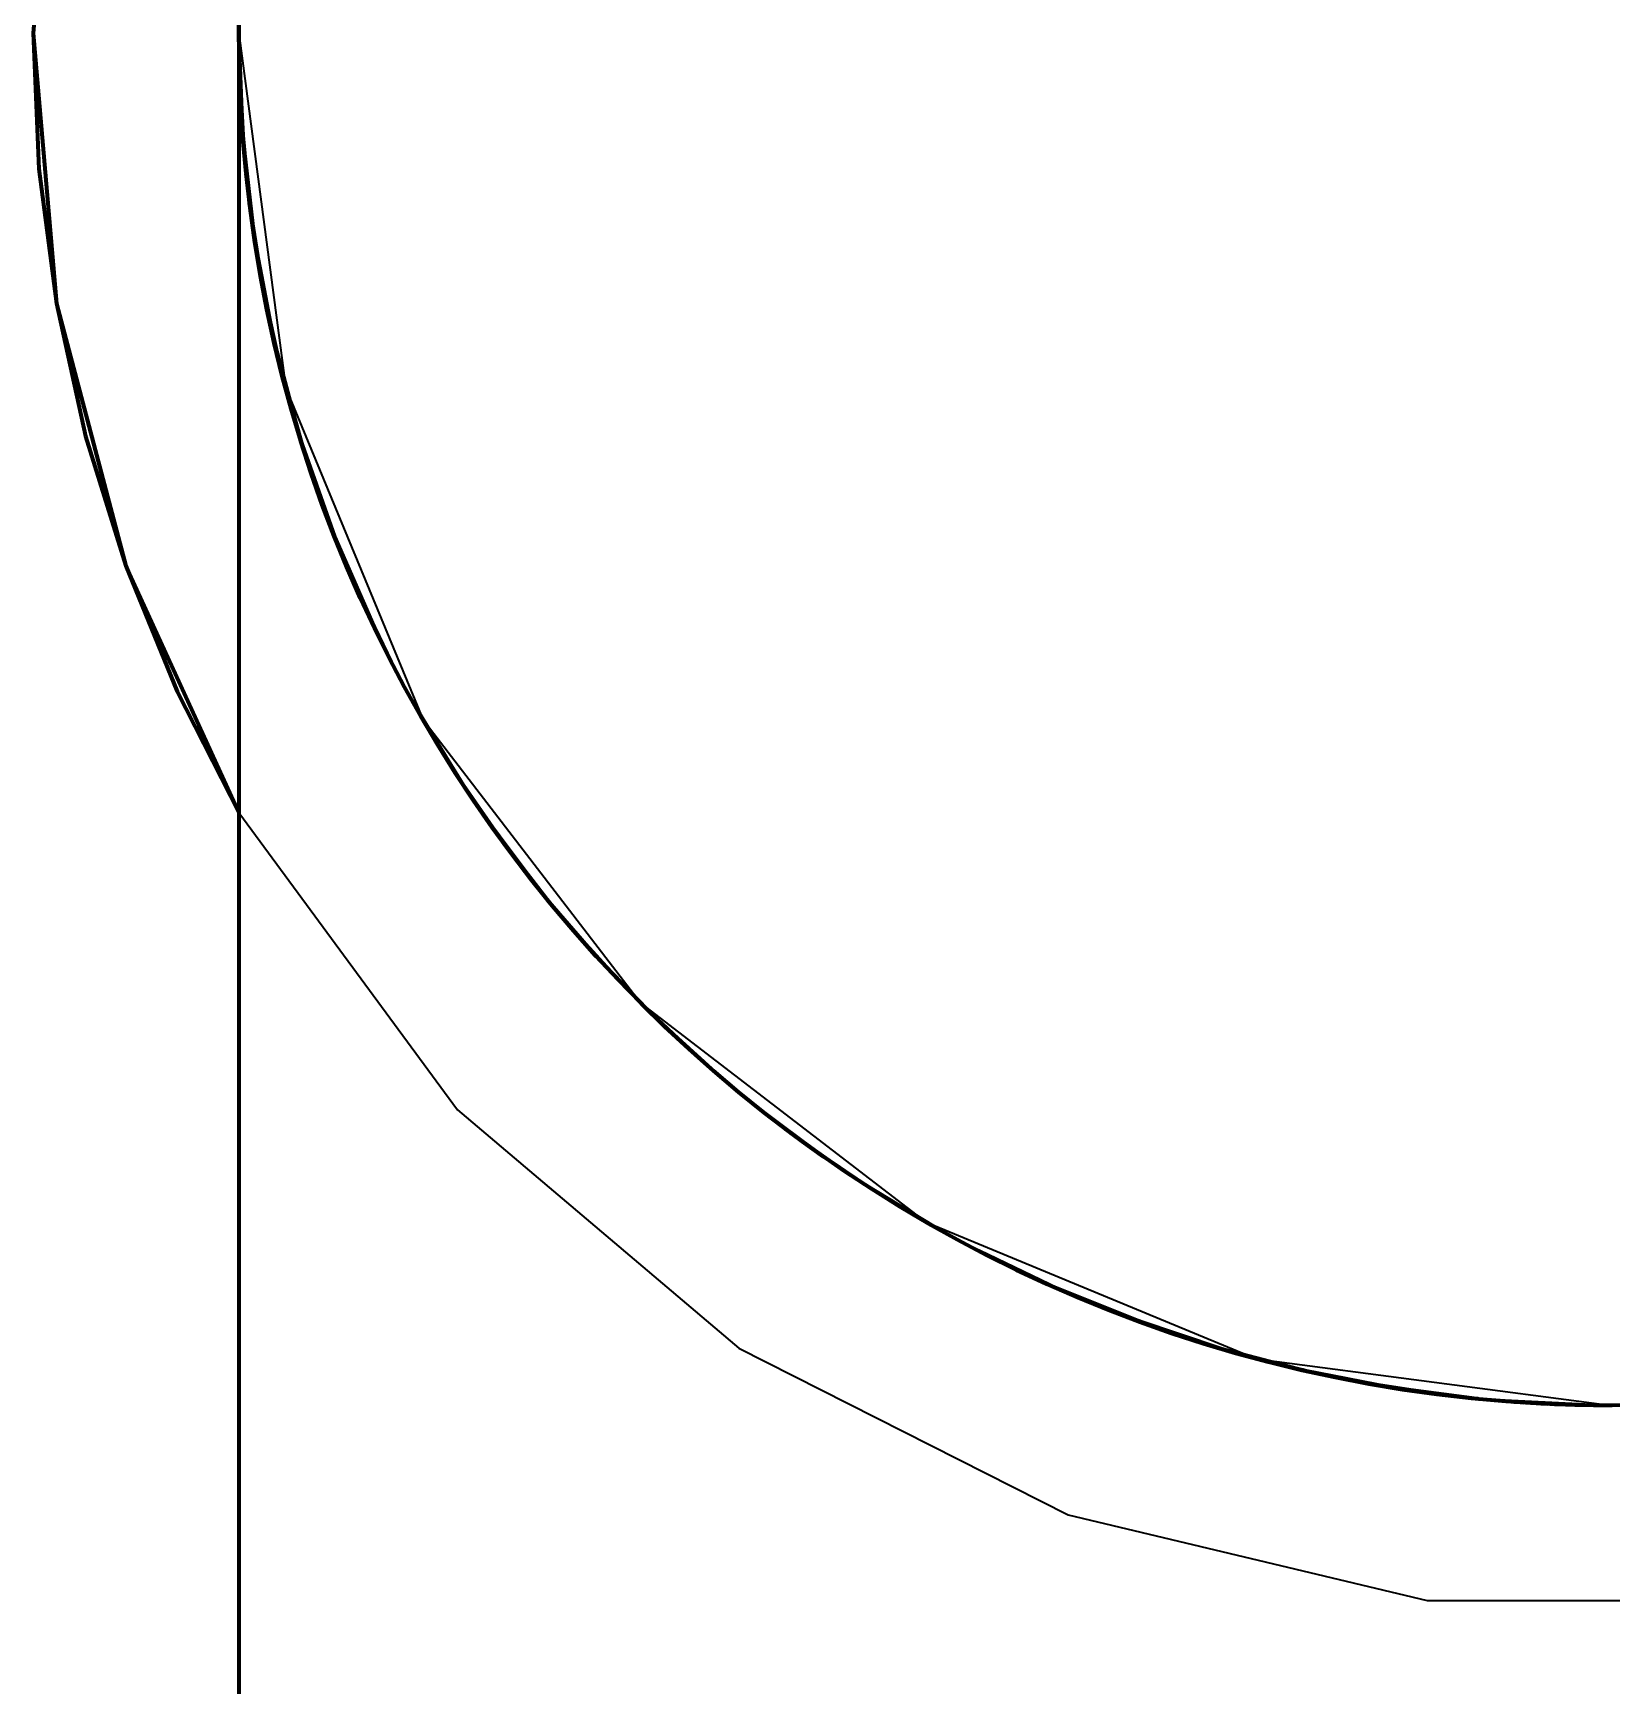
# Model space of a CAD drawing. Header units: millimetres. Extents: x 0 to 2382, y 0 to 420.
# Drawn here: x 132.47 to 132.7, y 119.7591 to 120 of the extents above; entities that cross this region are included whole.
import ezdxf

# ---------------------------------------------------------------- set-up
doc = ezdxf.new("R2010")
doc.units = ezdxf.units.MM
doc.linetypes.add('IRAM-E-TRAZOS', pattern=[5, 4, -1])
doc.layers.add('01-VISIBLE', color=7, linetype='CONTINUOUS', lineweight=70)
doc.layers.add('02-OCULTA', color=4, linetype='IRAM-E-TRAZOS', lineweight=35)

msp = doc.modelspace()

# ---------------------------------------------------------------- linework, layer by layer
at = {"layer": '01-VISIBLE'}
for points in [[(132.5, 120.48), (132.5, 120.42947), (132.5, 120.37895), (132.5, 120.32842), (132.5, 120.27789), (132.5, 120.22737), (132.5, 120.17684), (132.5, 120.12632), (132.5, 120.07579), (132.5, 120.02526), (132.5, 119.97474), (132.5, 119.92421), (132.5, 119.87368), (132.5, 119.82316), (132.5, 119.77263), (132.5, 119.72211), (132.5, 119.67158), (132.5, 119.62105), (132.5, 119.57053), (132.5, 119.52)], [(132.5, 120.11358), (132.4835, 120.07764), (132.4734, 120.0394), (132.47, 120), (132.4734, 119.9606), (132.4835, 119.92236), (132.5, 119.88642)], [(132.47, 120), (132.47085, 119.98023), (132.4734, 119.9606), (132.47763, 119.94126), (132.4835, 119.92236), (132.49098, 119.90404), (132.5, 119.88642)], [(132.52, 119.91282), (132.51396, 119.92658), (132.50897, 119.94076), (132.50506, 119.95528), (132.50226, 119.97004), (132.50056, 119.98498), (132.5, 120)], [(132.51374, 119.92716), (132.50957, 119.93886), (132.50614, 119.95081), (132.50346, 119.96294), (132.50154, 119.97521), (132.50039, 119.98758), (132.5, 120)], [(132.5, 120), (132.5, 119.94667), (132.5, 119.89333), (132.5, 119.84), (132.5, 119.78667), (132.5, 119.73333), (132.5, 119.68), (132.5, 119.62667), (132.5, 119.57333), (132.5, 119.52)], [(132.51385, 119.92687), (132.51385, 119.92687), (132.51385, 119.92687), (132.51385, 119.92687), (132.51385, 119.92687), (132.51385, 119.92687), (132.51385, 119.92687)], [(132.52206, 119.9087), (132.52206, 119.9087), (132.52206, 119.9087), (132.52206, 119.9087), (132.52206, 119.9087), (132.52206, 119.9087), (132.52206, 119.9087)], [(132.52218, 119.90847), (132.52218, 119.90847), (132.52218, 119.90847), (132.52218, 119.90847), (132.52218, 119.90847), (132.52218, 119.90847), (132.52218, 119.90847)], [(132.52229, 119.90823), (132.52229, 119.90823), (132.52229, 119.90823), (132.52229, 119.90823), (132.52229, 119.90823), (132.52229, 119.90823), (132.52229, 119.90823)], [(132.52709, 119.89949), (132.52708, 119.89951), (132.52707, 119.89952), (132.52706, 119.89954), (132.52705, 119.89956), (132.52704, 119.89957), (132.52703, 119.89959)], [(132.52712, 119.89943), (132.52712, 119.89943), (132.52712, 119.89943), (132.52712, 119.89943), (132.52712, 119.89943), (132.52712, 119.89943), (132.52712, 119.89943)], [(132.5671, 119.85055), (132.5594, 119.85777), (132.55209, 119.86538), (132.54519, 119.87337), (132.53873, 119.88172), (132.53271, 119.89039), (132.52716, 119.89937)], [(132.5448, 119.87385), (132.5448, 119.87385), (132.5448, 119.87385), (132.5448, 119.87385), (132.5448, 119.87385), (132.5448, 119.87385), (132.5448, 119.87385)], [(132.54491, 119.87372), (132.54491, 119.87372), (132.54491, 119.87372), (132.54491, 119.87372), (132.54491, 119.87372), (132.54491, 119.87372), (132.54491, 119.87372)], [(132.54501, 119.87359), (132.54501, 119.87359), (132.54501, 119.87359), (132.54501, 119.87359), (132.54501, 119.87359), (132.54501, 119.87359), (132.54501, 119.87359)], [(132.55904, 119.85812), (132.55904, 119.85812), (132.55904, 119.85812), (132.55904, 119.85812), (132.55904, 119.85812), (132.55904, 119.85812), (132.55904, 119.85812)], [(132.55913, 119.85803), (132.55913, 119.85803), (132.55913, 119.85803), (132.55913, 119.85803), (132.55913, 119.85803), (132.55913, 119.85803), (132.55913, 119.85803)], [(132.56712, 119.85052), (132.56712, 119.85052), (132.56712, 119.85052), (132.56712, 119.85052), (132.56712, 119.85052), (132.56712, 119.85052), (132.56712, 119.85052)], [(132.57577, 119.84326), (132.57577, 119.84326), (132.57577, 119.84326), (132.57577, 119.84326), (132.57577, 119.84326), (132.57577, 119.84326), (132.57577, 119.84326)], [(132.57594, 119.84313), (132.57594, 119.84313), (132.57594, 119.84313), (132.57594, 119.84313), (132.57594, 119.84313), (132.57594, 119.84313), (132.57594, 119.84313)], [(132.57611, 119.84299), (132.57611, 119.84299), (132.57611, 119.84299), (132.57611, 119.84299), (132.57611, 119.84299), (132.57611, 119.84299), (132.57611, 119.84299)], [(132.57628, 119.84286), (132.57628, 119.84286), (132.57628, 119.84286), (132.57628, 119.84286), (132.57628, 119.84286), (132.57628, 119.84286), (132.57628, 119.84286)], [(132.57645, 119.84272), (132.57645, 119.84272), (132.57645, 119.84272), (132.57645, 119.84272), (132.57645, 119.84272), (132.57645, 119.84272), (132.57645, 119.84272)], [(132.57663, 119.84259), (132.57663, 119.84259), (132.57663, 119.84259), (132.57663, 119.84259), (132.57662, 119.84259), (132.57662, 119.84259), (132.57662, 119.84259)], [(132.5768, 119.84245), (132.5768, 119.84245), (132.5768, 119.84245), (132.5768, 119.84245), (132.5768, 119.84245), (132.5768, 119.84245), (132.5768, 119.84245)], [(132.57697, 119.84232), (132.57697, 119.84232), (132.57697, 119.84232), (132.57697, 119.84232), (132.57697, 119.84232), (132.57697, 119.84232), (132.57697, 119.84232)], [(132.57714, 119.84219), (132.57714, 119.84219), (132.57714, 119.84219), (132.57714, 119.84219), (132.57714, 119.84219), (132.57714, 119.84219), (132.57714, 119.84219)], [(132.57731, 119.84205), (132.57731, 119.84205), (132.57731, 119.84205), (132.57731, 119.84205), (132.57731, 119.84205), (132.57731, 119.84205), (132.57731, 119.84205)], [(132.57748, 119.84192), (132.57748, 119.84192), (132.57748, 119.84192), (132.57748, 119.84192), (132.57748, 119.84192), (132.57748, 119.84192), (132.57748, 119.84192)], [(132.57761, 119.84182), (132.57761, 119.84182), (132.57761, 119.84182), (132.57761, 119.84182), (132.57761, 119.84182), (132.57761, 119.84182), (132.57761, 119.84182)], [(132.57774, 119.84172), (132.57774, 119.84172), (132.57774, 119.84172), (132.57774, 119.84172), (132.57774, 119.84172), (132.57774, 119.84172), (132.57774, 119.84172)], [(132.57787, 119.84162), (132.57787, 119.84162), (132.57787, 119.84162), (132.57787, 119.84162), (132.57787, 119.84162), (132.57787, 119.84162), (132.57787, 119.84162)], [(132.578, 119.84152), (132.578, 119.84152), (132.578, 119.84152), (132.578, 119.84152), (132.578, 119.84152), (132.578, 119.84152), (132.578, 119.84152)], [(132.57812, 119.84142), (132.57812, 119.84142), (132.57812, 119.84142), (132.57812, 119.84142), (132.57812, 119.84142), (132.57812, 119.84142), (132.57812, 119.84143)], [(132.57825, 119.84133), (132.57825, 119.84133), (132.57825, 119.84133), (132.57825, 119.84133), (132.57825, 119.84133), (132.57825, 119.84133), (132.57825, 119.84133)], [(132.57838, 119.84123), (132.57838, 119.84123), (132.57838, 119.84123), (132.57838, 119.84123), (132.57838, 119.84123), (132.57838, 119.84123), (132.57838, 119.84123)], [(132.57851, 119.84113), (132.57851, 119.84113), (132.57851, 119.84113), (132.57851, 119.84113), (132.57851, 119.84113), (132.57851, 119.84113), (132.57851, 119.84113)], [(132.57861, 119.84105), (132.57861, 119.84105), (132.57861, 119.84105), (132.57861, 119.84105), (132.57861, 119.84105), (132.57861, 119.84105), (132.57861, 119.84105)], [(132.57871, 119.84098), (132.57871, 119.84098), (132.57871, 119.84098), (132.57871, 119.84098), (132.57871, 119.84098), (132.57871, 119.84098), (132.57871, 119.84098)], [(132.57881, 119.8409), (132.57881, 119.8409), (132.57881, 119.8409), (132.57881, 119.8409), (132.57881, 119.8409), (132.57881, 119.8409), (132.57881, 119.8409)], [(132.57891, 119.84082), (132.57891, 119.84082), (132.57891, 119.84082), (132.57891, 119.84082), (132.57891, 119.84082), (132.57891, 119.84082), (132.57891, 119.84082)], [(132.57901, 119.84075), (132.57901, 119.84075), (132.57901, 119.84075), (132.57901, 119.84075), (132.57901, 119.84075), (132.57901, 119.84075), (132.57901, 119.84075)], [(132.57911, 119.84067), (132.57911, 119.84067), (132.57911, 119.84067), (132.57911, 119.84067), (132.57911, 119.84067), (132.57911, 119.84067), (132.57911, 119.84067)], [(132.58045, 119.83966), (132.58024, 119.83982), (132.58004, 119.83997), (132.57983, 119.84013), (132.57962, 119.84028), (132.57942, 119.84044), (132.57921, 119.84059)], [(132.58992, 119.83302), (132.58833, 119.83408), (132.58675, 119.83516), (132.58518, 119.83625), (132.58362, 119.83735), (132.58207, 119.83847), (132.58053, 119.8396)], [(132.59804, 119.82794), (132.59804, 119.82794), (132.59804, 119.82794), (132.59804, 119.82794), (132.59803, 119.82794), (132.59803, 119.82794), (132.59803, 119.82794)], [(132.59823, 119.82783), (132.59823, 119.82783), (132.59823, 119.82783), (132.59823, 119.82783), (132.59823, 119.82783), (132.59823, 119.82783), (132.59823, 119.82783)], [(132.5987, 119.82755), (132.59865, 119.82758), (132.59861, 119.82761), (132.59856, 119.82764), (132.59851, 119.82766), (132.59847, 119.82769), (132.59842, 119.82772)], [(132.5988, 119.82749), (132.59879, 119.8275), (132.59877, 119.82751), (132.59875, 119.82752), (132.59874, 119.82753), (132.59872, 119.82754), (132.5987, 119.82755)], [(132.599, 119.82738), (132.599, 119.82738), (132.599, 119.82738), (132.599, 119.82738), (132.599, 119.82738), (132.599, 119.82738), (132.599, 119.82738)], [(132.59919, 119.82727), (132.59919, 119.82727), (132.59919, 119.82727), (132.59919, 119.82727), (132.59919, 119.82727), (132.59919, 119.82727), (132.59919, 119.82727)], [(132.59938, 119.82715), (132.59938, 119.82715), (132.59938, 119.82715), (132.59938, 119.82715), (132.59938, 119.82715), (132.59938, 119.82715), (132.59938, 119.82715)], [(132.59957, 119.82704), (132.59957, 119.82704), (132.59957, 119.82704), (132.59957, 119.82704), (132.59957, 119.82704), (132.59957, 119.82704), (132.59957, 119.82704)], [(132.59977, 119.82693), (132.59977, 119.82693), (132.59977, 119.82693), (132.59977, 119.82693), (132.59977, 119.82693), (132.59977, 119.82693), (132.59977, 119.82693)], [(132.59996, 119.82682), (132.59996, 119.82682), (132.59996, 119.82682), (132.59996, 119.82682), (132.59996, 119.82682), (132.59996, 119.82682), (132.59996, 119.82682)], [(132.60015, 119.82671), (132.60015, 119.82671), (132.60015, 119.82671), (132.60015, 119.82671), (132.60015, 119.82671), (132.60015, 119.82671), (132.60015, 119.82671)], [(132.60065, 119.82642), (132.6006, 119.82645), (132.60055, 119.82648), (132.6005, 119.82651), (132.60045, 119.82654), (132.6004, 119.82657), (132.60035, 119.82659)], [(132.60074, 119.82637), (132.60072, 119.82638), (132.60071, 119.82639), (132.6007, 119.82639), (132.60068, 119.8264), (132.60067, 119.82641), (132.60065, 119.82642)], [(132.60093, 119.82626), (132.60093, 119.82626), (132.60093, 119.82626), (132.60093, 119.82626), (132.60093, 119.82626), (132.60093, 119.82626), (132.60093, 119.82626)], [(132.6013, 119.82605), (132.60127, 119.82607), (132.60124, 119.82608), (132.60121, 119.8261), (132.60118, 119.82612), (132.60116, 119.82613), (132.60113, 119.82615)], [(132.6803, 119.80097), (132.66774, 119.80262), (132.65531, 119.80506), (132.64306, 119.80828), (132.63104, 119.81227), (132.61929, 119.81701), (132.60787, 119.82248)], [(132.61133, 119.82073), (132.6113, 119.82074), (132.61128, 119.82076), (132.61125, 119.82077), (132.61123, 119.82078), (132.6112, 119.82079), (132.61117, 119.82081)], [(132.61139, 119.8207), (132.61138, 119.8207), (132.61138, 119.82071), (132.61137, 119.82071), (132.61136, 119.82072), (132.61135, 119.82072), (132.61135, 119.82072)], [(132.62244, 119.81565), (132.62196, 119.81585), (132.62148, 119.81606), (132.621, 119.81626), (132.62052, 119.81647), (132.62005, 119.81668), (132.61957, 119.81689)], [(132.63331, 119.81145), (132.63331, 119.81145), (132.63331, 119.81145), (132.63331, 119.81145), (132.63331, 119.81145), (132.63331, 119.81145), (132.63331, 119.81145)], [(132.63339, 119.81142), (132.63339, 119.81142), (132.63339, 119.81142), (132.63339, 119.81142), (132.63339, 119.81142), (132.63339, 119.81142), (132.63339, 119.81142)], [(132.63522, 119.81078), (132.63492, 119.81089), (132.63462, 119.81099), (132.63431, 119.81109), (132.63401, 119.8112), (132.63371, 119.81131), (132.63341, 119.81141)], [(132.65005, 119.80634), (132.65005, 119.80634), (132.65005, 119.80634), (132.65005, 119.80634), (132.65005, 119.80634), (132.65005, 119.80634), (132.65005, 119.80634)], [(132.65344, 119.80549), (132.65289, 119.80563), (132.65234, 119.80576), (132.65179, 119.8059), (132.65124, 119.80604), (132.65069, 119.80617), (132.65014, 119.80632)], [(132.65347, 119.80549), (132.65347, 119.80549), (132.65346, 119.80549), (132.65346, 119.80549), (132.65345, 119.80549), (132.65345, 119.80549), (132.65344, 119.80549)], [(132.65529, 119.80506), (132.65499, 119.80513), (132.65469, 119.8052), (132.65439, 119.80527), (132.65409, 119.80534), (132.65379, 119.80541), (132.65349, 119.80548)], [(132.6639, 119.80328), (132.66389, 119.80329), (132.66388, 119.80329), (132.66387, 119.80329), (132.66386, 119.80329), (132.66385, 119.80329), (132.66384, 119.8033)], [(132.66393, 119.80328), (132.66393, 119.80328), (132.66393, 119.80328), (132.66393, 119.80328), (132.66393, 119.80328), (132.66393, 119.80328), (132.66393, 119.80328)], [(132.66402, 119.80326), (132.66402, 119.80326), (132.66402, 119.80326), (132.66402, 119.80326), (132.66402, 119.80326), (132.66402, 119.80326), (132.66402, 119.80326)], [(132.68054, 119.80095), (132.68051, 119.80095), (132.68048, 119.80095), (132.68045, 119.80096), (132.68042, 119.80096), (132.68039, 119.80096), (132.68037, 119.80097)], [(132.68439, 119.80061), (132.68376, 119.80066), (132.68313, 119.80071), (132.6825, 119.80077), (132.68187, 119.80082), (132.68124, 119.80088), (132.68061, 119.80094)], [(132.68716, 119.80041), (132.68671, 119.80044), (132.68625, 119.80047), (132.68579, 119.80051), (132.68534, 119.80054), (132.68488, 119.80057), (132.68443, 119.80061)], [(132.68984, 119.80026), (132.68944, 119.80028), (132.68904, 119.8003), (132.68864, 119.80032), (132.68824, 119.80035), (132.68784, 119.80037), (132.68744, 119.80039)], [(132.68789, 119.80037), (132.68789, 119.80037), (132.68788, 119.80037), (132.68788, 119.80037), (132.68787, 119.80037), (132.68786, 119.80037), (132.68786, 119.80037)], [(132.68793, 119.80036), (132.68793, 119.80036), (132.68792, 119.80037), (132.68792, 119.80037), (132.68791, 119.80037), (132.6879, 119.80037), (132.6879, 119.80037)], [(132.68807, 119.80036), (132.68807, 119.80036), (132.68807, 119.80036), (132.68807, 119.80036), (132.68807, 119.80036), (132.68807, 119.80036), (132.68807, 119.80036)], [(132.6882, 119.80035), (132.6882, 119.80035), (132.6882, 119.80035), (132.6882, 119.80035), (132.6882, 119.80035), (132.6882, 119.80035), (132.6882, 119.80035)], [(132.68833, 119.80034), (132.68833, 119.80034), (132.68833, 119.80034), (132.68833, 119.80034), (132.68833, 119.80034), (132.68833, 119.80034), (132.68833, 119.80034)], [(132.68847, 119.80033), (132.68847, 119.80033), (132.68847, 119.80033), (132.68847, 119.80033), (132.68847, 119.80033), (132.68847, 119.80033), (132.68847, 119.80033)], [(132.6886, 119.80033), (132.6886, 119.80033), (132.6886, 119.80033), (132.6886, 119.80033), (132.6886, 119.80033), (132.6886, 119.80033), (132.6886, 119.80033)], [(132.69073, 119.80021), (132.6904, 119.80023), (132.69006, 119.80025), (132.68973, 119.80026), (132.6894, 119.80028), (132.68907, 119.8003), (132.68873, 119.80032)], [(132.68988, 119.80026), (132.68988, 119.80026), (132.68988, 119.80026), (132.68987, 119.80026), (132.68987, 119.80026), (132.68986, 119.80026), (132.68986, 119.80026)], [(132.69003, 119.80025), (132.69003, 119.80025), (132.69003, 119.80025), (132.69003, 119.80025), (132.69003, 119.80025), (132.69003, 119.80025), (132.69003, 119.80025)], [(132.69031, 119.80024), (132.69029, 119.80024), (132.69027, 119.80024), (132.69026, 119.80024), (132.69024, 119.80024), (132.69022, 119.80024), (132.69021, 119.80024)], [(132.69043, 119.80023), (132.69042, 119.80023), (132.69041, 119.80023), (132.6904, 119.80023), (132.6904, 119.80023), (132.69039, 119.80023), (132.69038, 119.80023)], [(132.69056, 119.80022), (132.69055, 119.80022), (132.69055, 119.80022), (132.69055, 119.80022), (132.69055, 119.80022), (132.69055, 119.80022), (132.69055, 119.80022)], [(132.69873, 119.8), (132.6974, 119.80002), (132.69606, 119.80004), (132.69473, 119.80007), (132.69339, 119.80011), (132.69206, 119.80016), (132.69073, 119.80022)], [(132.69074, 119.80021), (132.69074, 119.80021), (132.69074, 119.80021), (132.69074, 119.80021), (132.69074, 119.80021), (132.69074, 119.80021), (132.69074, 119.80021)], [(132.69088, 119.80021), (132.69088, 119.80021), (132.69088, 119.80021), (132.69088, 119.80021), (132.69088, 119.80021), (132.69088, 119.80021), (132.69088, 119.80021)], [(132.69101, 119.8002), (132.69101, 119.8002), (132.69101, 119.8002), (132.69101, 119.8002), (132.69101, 119.8002), (132.69101, 119.8002), (132.69101, 119.8002)], [(132.69115, 119.8002), (132.69115, 119.8002), (132.69115, 119.8002), (132.69115, 119.8002), (132.69115, 119.8002), (132.69115, 119.8002), (132.69115, 119.8002)], [(132.69141, 119.80018), (132.69141, 119.80018), (132.69141, 119.80018), (132.69141, 119.80018), (132.69141, 119.80018), (132.69141, 119.80018), (132.69141, 119.80018)], [(132.69155, 119.80018), (132.69155, 119.80018), (132.69155, 119.80018), (132.69155, 119.80018), (132.69155, 119.80018), (132.69155, 119.80018), (132.69155, 119.80018)], [(132.69191, 119.80016), (132.69187, 119.80017), (132.69183, 119.80017), (132.69179, 119.80017), (132.69176, 119.80017), (132.69172, 119.80017), (132.69168, 119.80017)], [(132.70007, 119.8), (132.69871, 119.8), (132.69735, 119.80002), (132.69599, 119.80004), (132.69463, 119.80007), (132.69327, 119.80011), (132.69191, 119.80016)], [(132.69886, 119.8), (132.69885, 119.8), (132.69883, 119.8), (132.69882, 119.8), (132.69881, 119.8), (132.6988, 119.8), (132.69879, 119.8)], [(132.69888, 119.8), (132.69888, 119.8), (132.69888, 119.8), (132.69888, 119.8), (132.69888, 119.8), (132.69887, 119.8), (132.69887, 119.8)], [(132.69898, 119.8), (132.69898, 119.8), (132.69898, 119.8), (132.69897, 119.8), (132.69897, 119.8), (132.69896, 119.8), (132.69896, 119.8)], [(132.69911, 119.8), (132.6991, 119.8), (132.69909, 119.8), (132.69908, 119.8), (132.69907, 119.8), (132.69906, 119.8), (132.69905, 119.8)], [(132.69924, 119.8), (132.69924, 119.8), (132.69923, 119.8), (132.69923, 119.8), (132.69923, 119.8), (132.69922, 119.8), (132.69922, 119.8)]]:
    msp.add_lwpolyline(points, dxfattribs=at)
msp.add_circle((132.7, 120), 0.2, dxfattribs=at)
at = {"layer": '02-OCULTA'}
for points in [[(132.5, 120), (132.50681, 119.94824), (132.52679, 119.9), (132.55858, 119.85858), (132.6, 119.82679), (132.64824, 119.80681), (132.7, 119.8)], [(132.5, 120), (132.50681, 119.94824), (132.52679, 119.9), (132.55858, 119.85858), (132.6, 119.82679), (132.64824, 119.80681), (132.7, 119.8), (132.75176, 119.80681), (132.8, 119.82679), (132.84142, 119.85858), (132.87321, 119.9), (132.89319, 119.94824), (132.9, 120)], [(132.7, 119.8), (132.75176, 119.80681), (132.8, 119.82679), (132.84142, 119.85858), (132.87321, 119.9), (132.89319, 119.94824), (132.9, 120)], [(132.7, 119.8), (132.7511, 119.80664), (132.79881, 119.82611), (132.83996, 119.85713), (132.87182, 119.89764), (132.89227, 119.94494), (132.89996, 119.99589)], [(132.51385, 119.92687), (132.51383, 119.92691), (132.51381, 119.92696), (132.51379, 119.92701), (132.51377, 119.92706), (132.51376, 119.92711), (132.51374, 119.92716)], [(132.52206, 119.9087), (132.52056, 119.91167), (132.51912, 119.91466), (132.51773, 119.91768), (132.51638, 119.92072), (132.51509, 119.92378), (132.51385, 119.92687)], [(132.52703, 119.89959), (132.52579, 119.90176), (132.52458, 119.90394), (132.52339, 119.90614), (132.52223, 119.90835), (132.5211, 119.91058), (132.52, 119.91282)], [(132.52218, 119.90847), (132.52216, 119.9085), (132.52214, 119.90854), (132.52212, 119.90858), (132.5221, 119.90862), (132.52208, 119.90866), (132.52206, 119.9087)], [(132.52229, 119.90823), (132.52227, 119.90827), (132.52226, 119.90831), (132.52224, 119.90835), (132.52222, 119.90839), (132.5222, 119.90843), (132.52218, 119.90847)], [(132.5448, 119.87385), (132.54057, 119.87925), (132.53652, 119.88479), (132.53266, 119.89046), (132.529, 119.89627), (132.52555, 119.90219), (132.52229, 119.90823)], [(132.52712, 119.89943), (132.52712, 119.89944), (132.52711, 119.89945), (132.52711, 119.89946), (132.5271, 119.89947), (132.5271, 119.89948), (132.52709, 119.89949)], [(132.52716, 119.89937), (132.52715, 119.89938), (132.52715, 119.89939), (132.52714, 119.8994), (132.52714, 119.89941), (132.52713, 119.89942), (132.52712, 119.89943)], [(132.5, 119.88642), (132.53183, 119.84309), (132.57285, 119.80834), (132.62082, 119.78406), (132.67312, 119.77158), (132.72688, 119.77158), (132.77918, 119.78406), (132.82715, 119.80834), (132.86817, 119.84309), (132.9, 119.88642)], [(132.5, 119.88642), (132.53183, 119.84309), (132.57285, 119.80834), (132.62082, 119.78406), (132.67312, 119.77158), (132.72688, 119.77158), (132.77918, 119.78406), (132.82715, 119.80834), (132.86817, 119.84309), (132.9, 119.88642)], [(132.54491, 119.87372), (132.54489, 119.87374), (132.54487, 119.87376), (132.54486, 119.87379), (132.54484, 119.87381), (132.54482, 119.87383), (132.5448, 119.87385)], [(132.54501, 119.87359), (132.545, 119.87361), (132.54498, 119.87363), (132.54496, 119.87365), (132.54494, 119.87368), (132.54493, 119.8737), (132.54491, 119.87372)], [(132.55904, 119.85812), (132.55659, 119.8606), (132.55419, 119.86311), (132.55182, 119.86567), (132.54951, 119.86827), (132.54724, 119.87091), (132.54501, 119.87359)], [(132.55913, 119.85803), (132.55911, 119.85805), (132.5591, 119.85806), (132.55908, 119.85808), (132.55907, 119.85809), (132.55905, 119.85811), (132.55904, 119.85812)], [(132.60787, 119.82248), (132.59903, 119.82736), (132.59045, 119.83267), (132.58215, 119.83841), (132.57415, 119.84456), (132.56647, 119.85111), (132.55913, 119.85803)], [(132.56712, 119.85052), (132.56712, 119.85053), (132.56711, 119.85053), (132.56711, 119.85054), (132.5671, 119.85054), (132.5671, 119.85054), (132.5671, 119.85055)], [(132.57577, 119.84326), (132.5743, 119.84444), (132.57284, 119.84563), (132.57139, 119.84683), (132.56996, 119.84805), (132.56853, 119.84928), (132.56712, 119.85052)], [(132.57594, 119.84313), (132.57591, 119.84315), (132.57589, 119.84317), (132.57586, 119.84319), (132.57583, 119.84322), (132.5758, 119.84324), (132.57577, 119.84326)], [(132.57611, 119.84299), (132.57608, 119.84301), (132.57606, 119.84304), (132.57603, 119.84306), (132.576, 119.84308), (132.57597, 119.8431), (132.57594, 119.84313)], [(132.57628, 119.84286), (132.57625, 119.84288), (132.57623, 119.8429), (132.5762, 119.84292), (132.57617, 119.84295), (132.57614, 119.84297), (132.57611, 119.84299)], [(132.57645, 119.84272), (132.57643, 119.84274), (132.5764, 119.84277), (132.57637, 119.84279), (132.57634, 119.84281), (132.57631, 119.84283), (132.57628, 119.84286)], [(132.57662, 119.84259), (132.5766, 119.84261), (132.57657, 119.84263), (132.57654, 119.84265), (132.57651, 119.84268), (132.57648, 119.8427), (132.57645, 119.84272)], [(132.5768, 119.84245), (132.57677, 119.84248), (132.57674, 119.8425), (132.57671, 119.84252), (132.57668, 119.84254), (132.57665, 119.84257), (132.57663, 119.84259)], [(132.57697, 119.84232), (132.57694, 119.84234), (132.57691, 119.84236), (132.57688, 119.84239), (132.57685, 119.84241), (132.57683, 119.84243), (132.5768, 119.84245)], [(132.57714, 119.84219), (132.57711, 119.84221), (132.57708, 119.84223), (132.57705, 119.84225), (132.57703, 119.84227), (132.577, 119.8423), (132.57697, 119.84232)], [(132.57731, 119.84205), (132.57728, 119.84207), (132.57725, 119.8421), (132.57723, 119.84212), (132.5772, 119.84214), (132.57717, 119.84216), (132.57714, 119.84219)], [(132.57748, 119.84192), (132.57745, 119.84194), (132.57743, 119.84196), (132.5774, 119.84199), (132.57737, 119.84201), (132.57734, 119.84203), (132.57731, 119.84205)], [(132.57761, 119.84182), (132.57759, 119.84184), (132.57757, 119.84185), (132.57755, 119.84187), (132.57753, 119.84189), (132.57751, 119.8419), (132.57748, 119.84192)], [(132.57774, 119.84172), (132.57772, 119.84174), (132.5777, 119.84175), (132.57768, 119.84177), (132.57765, 119.84179), (132.57763, 119.8418), (132.57761, 119.84182)], [(132.57787, 119.84162), (132.57785, 119.84164), (132.57782, 119.84165), (132.5778, 119.84167), (132.57778, 119.84169), (132.57776, 119.8417), (132.57774, 119.84172)], [(132.578, 119.84152), (132.57797, 119.84154), (132.57795, 119.84156), (132.57793, 119.84157), (132.57791, 119.84159), (132.57789, 119.84161), (132.57787, 119.84162)], [(132.57812, 119.84143), (132.5781, 119.84144), (132.57808, 119.84146), (132.57806, 119.84147), (132.57804, 119.84149), (132.57802, 119.84151), (132.578, 119.84152)], [(132.57825, 119.84133), (132.57823, 119.84134), (132.57821, 119.84136), (132.57819, 119.84138), (132.57817, 119.84139), (132.57814, 119.84141), (132.57812, 119.84142)], [(132.57838, 119.84123), (132.57836, 119.84124), (132.57834, 119.84126), (132.57832, 119.84128), (132.57829, 119.84129), (132.57827, 119.84131), (132.57825, 119.84133)], [(132.57851, 119.84113), (132.57849, 119.84115), (132.57847, 119.84116), (132.57844, 119.84118), (132.57842, 119.8412), (132.5784, 119.84121), (132.57838, 119.84123)], [(132.57861, 119.84105), (132.57859, 119.84107), (132.57858, 119.84108), (132.57856, 119.84109), (132.57854, 119.8411), (132.57853, 119.84112), (132.57851, 119.84113)], [(132.57871, 119.84098), (132.57869, 119.84099), (132.57868, 119.841), (132.57866, 119.84101), (132.57864, 119.84103), (132.57863, 119.84104), (132.57861, 119.84105)], [(132.57881, 119.8409), (132.57879, 119.84091), (132.57878, 119.84093), (132.57876, 119.84094), (132.57874, 119.84095), (132.57873, 119.84096), (132.57871, 119.84098)], [(132.57891, 119.84082), (132.57889, 119.84084), (132.57888, 119.84085), (132.57886, 119.84086), (132.57884, 119.84087), (132.57883, 119.84089), (132.57881, 119.8409)], [(132.57901, 119.84075), (132.57899, 119.84076), (132.57898, 119.84077), (132.57896, 119.84078), (132.57894, 119.8408), (132.57893, 119.84081), (132.57891, 119.84082)], [(132.57911, 119.84067), (132.57909, 119.84068), (132.57908, 119.8407), (132.57906, 119.84071), (132.57904, 119.84072), (132.57903, 119.84073), (132.57901, 119.84075)], [(132.57921, 119.84059), (132.5792, 119.84061), (132.57918, 119.84062), (132.57916, 119.84063), (132.57915, 119.84064), (132.57913, 119.84066), (132.57911, 119.84067)], [(132.58053, 119.8396), (132.58052, 119.83961), (132.5805, 119.83962), (132.58049, 119.83963), (132.58048, 119.83964), (132.58046, 119.83965), (132.58045, 119.83966)], [(132.59803, 119.82794), (132.59666, 119.82876), (132.5953, 119.82959), (132.59395, 119.83043), (132.5926, 119.83129), (132.59125, 119.83215), (132.58992, 119.83302)], [(132.59823, 119.82783), (132.59819, 119.82785), (132.59816, 119.82787), (132.59813, 119.82789), (132.5981, 119.82791), (132.59807, 119.82793), (132.59804, 119.82794)], [(132.59842, 119.82772), (132.59839, 119.82774), (132.59835, 119.82776), (132.59832, 119.82777), (132.59829, 119.82779), (132.59826, 119.82781), (132.59823, 119.82783)], [(132.5987, 119.82755), (132.5987, 119.82755), (132.5987, 119.82755), (132.5987, 119.82755), (132.5987, 119.82755), (132.5987, 119.82755), (132.5987, 119.82755)], [(132.599, 119.82738), (132.59896, 119.8274), (132.59893, 119.82742), (132.5989, 119.82744), (132.59887, 119.82745), (132.59884, 119.82747), (132.5988, 119.82749)], [(132.59919, 119.82727), (132.59916, 119.82729), (132.59912, 119.8273), (132.59909, 119.82732), (132.59906, 119.82734), (132.59903, 119.82736), (132.599, 119.82738)], [(132.59938, 119.82715), (132.59935, 119.82717), (132.59932, 119.82719), (132.59928, 119.82721), (132.59925, 119.82723), (132.59922, 119.82725), (132.59919, 119.82727)], [(132.59957, 119.82704), (132.59954, 119.82706), (132.59951, 119.82708), (132.59948, 119.8271), (132.59945, 119.82712), (132.59941, 119.82713), (132.59938, 119.82715)], [(132.59977, 119.82693), (132.59974, 119.82695), (132.5997, 119.82697), (132.59967, 119.82699), (132.59964, 119.827), (132.59961, 119.82702), (132.59957, 119.82704)], [(132.59996, 119.82682), (132.59993, 119.82684), (132.5999, 119.82685), (132.59986, 119.82687), (132.59983, 119.82689), (132.5998, 119.82691), (132.59977, 119.82693)], [(132.60015, 119.82671), (132.60012, 119.82672), (132.60009, 119.82674), (132.60006, 119.82676), (132.60003, 119.82678), (132.59999, 119.8268), (132.59996, 119.82682)], [(132.60035, 119.82659), (132.60032, 119.82661), (132.60028, 119.82663), (132.60025, 119.82665), (132.60022, 119.82667), (132.60019, 119.82669), (132.60015, 119.82671)], [(132.60065, 119.82642), (132.60065, 119.82642), (132.60065, 119.82642), (132.60065, 119.82642), (132.60065, 119.82642), (132.60065, 119.82642), (132.60065, 119.82642)], [(132.60093, 119.82626), (132.6009, 119.82628), (132.60087, 119.8263), (132.60083, 119.82632), (132.6008, 119.82633), (132.60077, 119.82635), (132.60074, 119.82637)], [(132.60113, 119.82615), (132.60109, 119.82617), (132.60106, 119.82619), (132.60103, 119.8262), (132.601, 119.82622), (132.60096, 119.82624), (132.60093, 119.82626)], [(132.61117, 119.82081), (132.60951, 119.82164), (132.60785, 119.82249), (132.6062, 119.82336), (132.60456, 119.82424), (132.60293, 119.82514), (132.6013, 119.82605)], [(132.61135, 119.82072), (132.61134, 119.82072), (132.61134, 119.82072), (132.61134, 119.82073), (132.61134, 119.82073), (132.61133, 119.82073), (132.61133, 119.82073)], [(132.61957, 119.81689), (132.6182, 119.8175), (132.61682, 119.81812), (132.61546, 119.81875), (132.6141, 119.81939), (132.61274, 119.82004), (132.61139, 119.8207)], [(132.63331, 119.81145), (132.63148, 119.8121), (132.62966, 119.81278), (132.62784, 119.81347), (132.62604, 119.81418), (132.62423, 119.81491), (132.62244, 119.81565)], [(132.63339, 119.81142), (132.63337, 119.81142), (132.63336, 119.81143), (132.63335, 119.81143), (132.63334, 119.81144), (132.63332, 119.81144), (132.63331, 119.81145)], [(132.63341, 119.81141), (132.6334, 119.81141), (132.6334, 119.81141), (132.6334, 119.81142), (132.63339, 119.81142), (132.63339, 119.81142), (132.63339, 119.81142)], [(132.65005, 119.80634), (132.64756, 119.807), (132.64507, 119.80769), (132.64259, 119.80842), (132.64013, 119.80917), (132.63767, 119.80996), (132.63522, 119.81078)], [(132.65014, 119.80632), (132.65012, 119.80632), (132.65011, 119.80632), (132.65009, 119.80633), (132.65008, 119.80633), (132.65007, 119.80633), (132.65005, 119.80634)], [(132.65344, 119.80549), (132.65344, 119.80549), (132.65344, 119.80549), (132.65344, 119.80549), (132.65344, 119.80549), (132.65344, 119.80549), (132.65344, 119.80549)], [(132.65349, 119.80548), (132.65349, 119.80548), (132.65349, 119.80548), (132.65348, 119.80548), (132.65348, 119.80549), (132.65348, 119.80549), (132.65347, 119.80549)], [(132.66384, 119.8033), (132.66241, 119.80356), (132.66098, 119.80384), (132.65955, 119.80413), (132.65813, 119.80443), (132.65671, 119.80474), (132.65529, 119.80506)], [(132.66393, 119.80328), (132.66393, 119.80328), (132.66392, 119.80328), (132.66392, 119.80328), (132.66391, 119.80328), (132.66391, 119.80328), (132.6639, 119.80328)], [(132.66402, 119.80326), (132.664, 119.80327), (132.66399, 119.80327), (132.66397, 119.80327), (132.66396, 119.80327), (132.66395, 119.80328), (132.66393, 119.80328)], [(132.68786, 119.80037), (132.68386, 119.80065), (132.67987, 119.80102), (132.67589, 119.80146), (132.67192, 119.80198), (132.66796, 119.80258), (132.66402, 119.80326)], [(132.68037, 119.80097), (132.68035, 119.80097), (132.68034, 119.80097), (132.68033, 119.80097), (132.68032, 119.80097), (132.68031, 119.80097), (132.6803, 119.80097)], [(132.68061, 119.80094), (132.6806, 119.80094), (132.68059, 119.80094), (132.68058, 119.80095), (132.68057, 119.80095), (132.68055, 119.80095), (132.68054, 119.80095)], [(132.68443, 119.80061), (132.68442, 119.80061), (132.68441, 119.80061), (132.68441, 119.80061), (132.6844, 119.80061), (132.6844, 119.80061), (132.68439, 119.80061)], [(132.68744, 119.80039), (132.68739, 119.8004), (132.68735, 119.8004), (132.6873, 119.8004), (132.68726, 119.80041), (132.68721, 119.80041), (132.68716, 119.80041)], [(132.6879, 119.80037), (132.6879, 119.80037), (132.6879, 119.80037), (132.6879, 119.80037), (132.68789, 119.80037), (132.68789, 119.80037), (132.68789, 119.80037)], [(132.68807, 119.80036), (132.68804, 119.80036), (132.68802, 119.80036), (132.688, 119.80036), (132.68798, 119.80036), (132.68796, 119.80036), (132.68793, 119.80036)], [(132.6882, 119.80035), (132.68818, 119.80035), (132.68816, 119.80035), (132.68813, 119.80035), (132.68811, 119.80035), (132.68809, 119.80035), (132.68807, 119.80036)], [(132.68833, 119.80034), (132.68831, 119.80034), (132.68829, 119.80034), (132.68827, 119.80034), (132.68825, 119.80035), (132.68822, 119.80035), (132.6882, 119.80035)], [(132.68847, 119.80033), (132.68845, 119.80033), (132.68842, 119.80034), (132.6884, 119.80034), (132.68838, 119.80034), (132.68836, 119.80034), (132.68833, 119.80034)], [(132.6886, 119.80033), (132.68858, 119.80033), (132.68856, 119.80033), (132.68853, 119.80033), (132.68851, 119.80033), (132.68849, 119.80033), (132.68847, 119.80033)], [(132.68873, 119.80032), (132.68871, 119.80032), (132.68869, 119.80032), (132.68867, 119.80032), (132.68865, 119.80032), (132.68862, 119.80032), (132.6886, 119.80033)], [(132.68986, 119.80026), (132.68986, 119.80026), (132.68985, 119.80026), (132.68985, 119.80026), (132.68985, 119.80026), (132.68984, 119.80026), (132.68984, 119.80026)], [(132.69003, 119.80025), (132.69001, 119.80025), (132.68998, 119.80025), (132.68996, 119.80025), (132.68993, 119.80025), (132.68991, 119.80025), (132.68988, 119.80026)], [(132.69021, 119.80024), (132.69018, 119.80024), (132.69015, 119.80024), (132.69012, 119.80024), (132.69009, 119.80025), (132.69006, 119.80025), (132.69003, 119.80025)], [(132.69038, 119.80023), (132.69037, 119.80023), (132.69035, 119.80023), (132.69034, 119.80023), (132.69033, 119.80023), (132.69032, 119.80023), (132.69031, 119.80024)], [(132.69055, 119.80022), (132.69053, 119.80022), (132.69051, 119.80023), (132.69049, 119.80023), (132.69047, 119.80023), (132.69045, 119.80023), (132.69043, 119.80023)], [(132.69073, 119.80022), (132.6907, 119.80022), (132.69067, 119.80022), (132.69064, 119.80022), (132.69061, 119.80022), (132.69058, 119.80022), (132.69056, 119.80022)], [(132.69074, 119.80021), (132.69074, 119.80021), (132.69074, 119.80021), (132.69073, 119.80021), (132.69073, 119.80021), (132.69073, 119.80021), (132.69073, 119.80021)], [(132.69088, 119.80021), (132.69086, 119.80021), (132.69083, 119.80021), (132.69081, 119.80021), (132.69079, 119.80021), (132.69077, 119.80021), (132.69074, 119.80021)], [(132.69101, 119.8002), (132.69099, 119.8002), (132.69097, 119.8002), (132.69094, 119.80021), (132.69092, 119.80021), (132.6909, 119.80021), (132.69088, 119.80021)], [(132.69115, 119.8002), (132.69112, 119.8002), (132.6911, 119.8002), (132.69108, 119.8002), (132.69106, 119.8002), (132.69103, 119.8002), (132.69101, 119.8002)], [(132.69141, 119.80018), (132.69137, 119.80019), (132.69132, 119.80019), (132.69128, 119.80019), (132.69124, 119.80019), (132.69119, 119.80019), (132.69115, 119.8002)], [(132.69155, 119.80018), (132.69153, 119.80018), (132.6915, 119.80018), (132.69148, 119.80018), (132.69146, 119.80018), (132.69144, 119.80018), (132.69141, 119.80018)], [(132.69168, 119.80017), (132.69166, 119.80017), (132.69164, 119.80017), (132.69162, 119.80018), (132.69159, 119.80018), (132.69157, 119.80018), (132.69155, 119.80018)], [(132.69191, 119.80016), (132.69191, 119.80016), (132.69191, 119.80016), (132.69191, 119.80016), (132.69191, 119.80016), (132.69191, 119.80016), (132.69191, 119.80016)], [(132.69879, 119.8), (132.69878, 119.8), (132.69877, 119.8), (132.69876, 119.8), (132.69875, 119.8), (132.69874, 119.8), (132.69873, 119.8)], [(132.69887, 119.8), (132.69887, 119.8), (132.69887, 119.8), (132.69887, 119.8), (132.69886, 119.8), (132.69886, 119.8), (132.69886, 119.8)], [(132.69896, 119.8), (132.69895, 119.8), (132.69893, 119.8), (132.69892, 119.8), (132.69891, 119.8), (132.6989, 119.8), (132.69888, 119.8)], [(132.69905, 119.8), (132.69904, 119.8), (132.69903, 119.8), (132.69902, 119.8), (132.69901, 119.8), (132.69899, 119.8), (132.69898, 119.8)], [(132.69922, 119.8), (132.6992, 119.8), (132.69918, 119.8), (132.69917, 119.8), (132.69915, 119.8), (132.69913, 119.8), (132.69911, 119.8)], [(132.7, 119.8), (132.69987, 119.8), (132.69975, 119.8), (132.69962, 119.8), (132.69949, 119.8), (132.69937, 119.8), (132.69924, 119.8)]]:
    msp.add_lwpolyline(points, dxfattribs=at)
msp.add_circle((132.7, 120), 0.2, dxfattribs=at)

doc.saveas('drawing.dxf')
